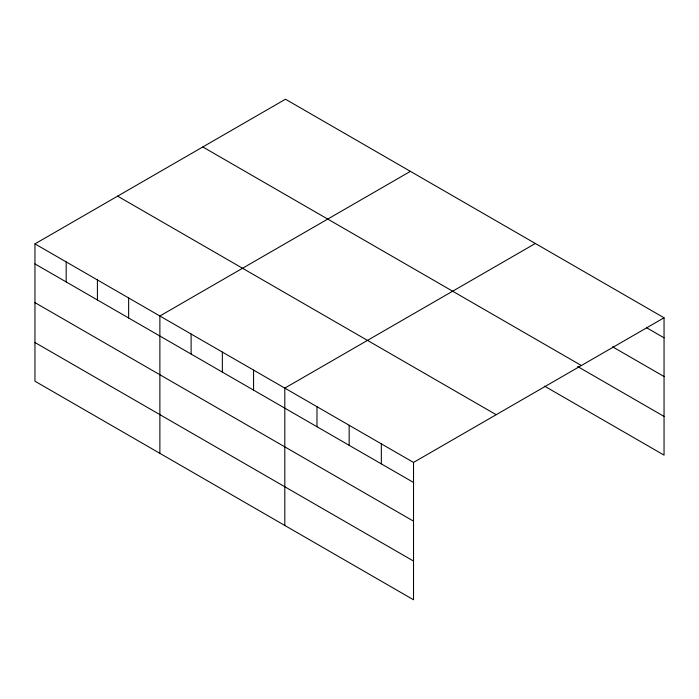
<?xml version="1.0" encoding="UTF-8"?>
<svg xmlns="http://www.w3.org/2000/svg" width="699" height="699" viewBox="0 0 699 699"><rect width="100%" height="100%" fill="white"/><g stroke="black" fill="none" stroke-linecap="round" stroke-linejoin="round"><path stroke-width="1.05" d="M413.52 521.174L413.52 462.432L34.95 243.872L34.95 381.208L413.52 599.777L413.52 521.174L34.95 302.615M544.53 386.128L664.05 455.128L664.05 317.792L285.48 99.223L34.95 243.872M410.409 171.351L159.879 315.992L159.879 453.336M535.338 243.479L284.808 388.12L284.808 525.465M413.52 462.432L664.05 317.792M646.584 327.735L664.05 337.818M612.569 346.809L664.05 376.534M202.806 146.956L581.376 365.525M577.627 366.521L664.05 416.421M117.624 196.139L496.194 414.699M34.95 263.899L413.52 482.467M34.95 342.501L413.52 561.061M381.339 443.856L381.339 463.883M349.159 425.28L349.159 445.307M316.979 406.696L316.979 426.731M253.571 370.086L253.571 390.121M222.343 352.06L222.343 372.086M191.107 334.026L191.107 354.061M128.642 297.966L128.642 317.993M97.414 279.932L97.414 299.967M66.178 261.898L66.178 281.933"/></g></svg>
